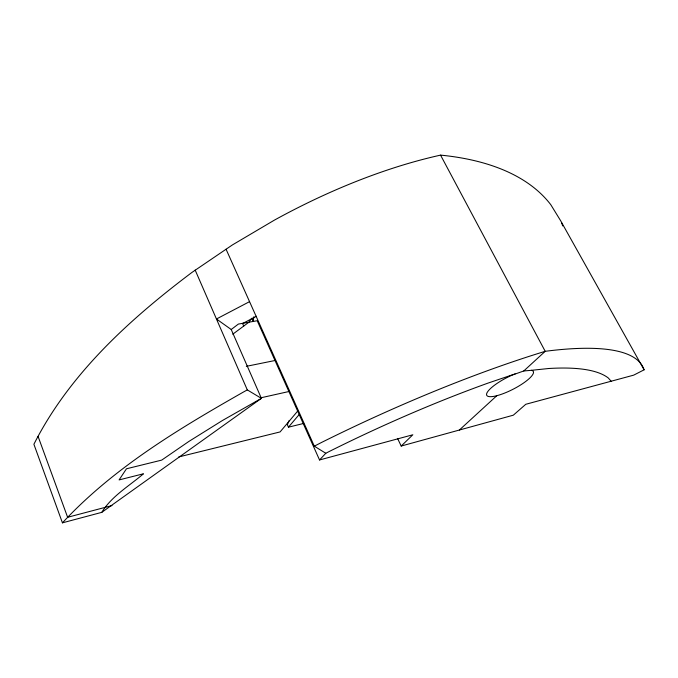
<?xml version="1.0" encoding="UTF-8"?>
<svg xmlns="http://www.w3.org/2000/svg" width="678" height="678" viewBox="0 0 678 678"><rect width="100%" height="100%" fill="white"/><g stroke="black" fill="none" stroke-linecap="round" stroke-linejoin="round"><path stroke-width="1.02" d="M253.86 316.728L253.225 320.94L251.979 318.143M288.921 420.843L287.379 424.767L288.447 427.182L303.769 423.419M397.562 438.412L401.19 446.048L513.331 415.182L525.781 404.283L633.693 375.146L644.1 369.815L560.596 220.655L550.807 204.739A433.123 194.976 -27.7 0 0 440.607 155.118A343.441 152.677 -31.3 0 0 274.607 220.011L232.41 244.928L191.95 272.42C129.684 319.304 69.563 373.798 33.9 444.268L62.435 522.84L101.768 512.356C111.641 496.152 129.218 485.99 143.456 473.795L119.082 479.922L126.472 468.786L161.703 460.108L188.891 441.429L222.401 420.529L261.403 398.35L231.223 329.508L216.452 318.991L249.555 301.642M251.148 319.041L248.962 322.186L232.774 334.195M297.701 411.046L280.082 431.928L178.823 456.921M288.447 427.182L299.354 414.334M62.435 522.84C113.54 467.786 178.992 428.682 243.758 391.85L247.309 389.909L261.403 398.35L101.768 512.356M231.223 329.508L238.359 324.076L257.199 320.728L319.541 459.964L325.804 453.268L329.347 451.438A325.61 67.02 -25.4 0 1 487.974 383.121L515.136 373.9M401.19 446.048L412.826 434.776L319.541 459.964M459.362 430.038L496.779 395.723M611.158 381.231L608.268 377.968A419.487 87.174 -23.9 0 0 548.782 368.501L531.493 370.307A26.154 6.585 -27.1 0 1 515.729 387.833A26.154 6.585 -27.1 0 1 486.618 395.02A26.154 6.585 -27.1 0 1 512.187 375.078L523.772 370.968L545.205 351.314A452.277 94.912 -23.9 0 1 643.651 368.663L644.1 369.815M243.207 323.211L256.437 316.262M226.062 249.216L314.304 446.175L321.457 442.497A359.264 74.521 -25.4 0 1 545.205 351.314L440.573 155.16M111.98 505.568L67.622 517.289L38.061 436.361M261.183 397.732L289.065 391.486M246.326 366.34L275.2 360.467M523.772 370.968L531.493 370.307M314.304 446.175L325.804 453.268M252.352 318.728L253.597 321.516M242.487 323.296L243.716 326.076M195.171 270.081L247.309 389.909M561.698 222.943L562.706 225.927"/></g></svg>
